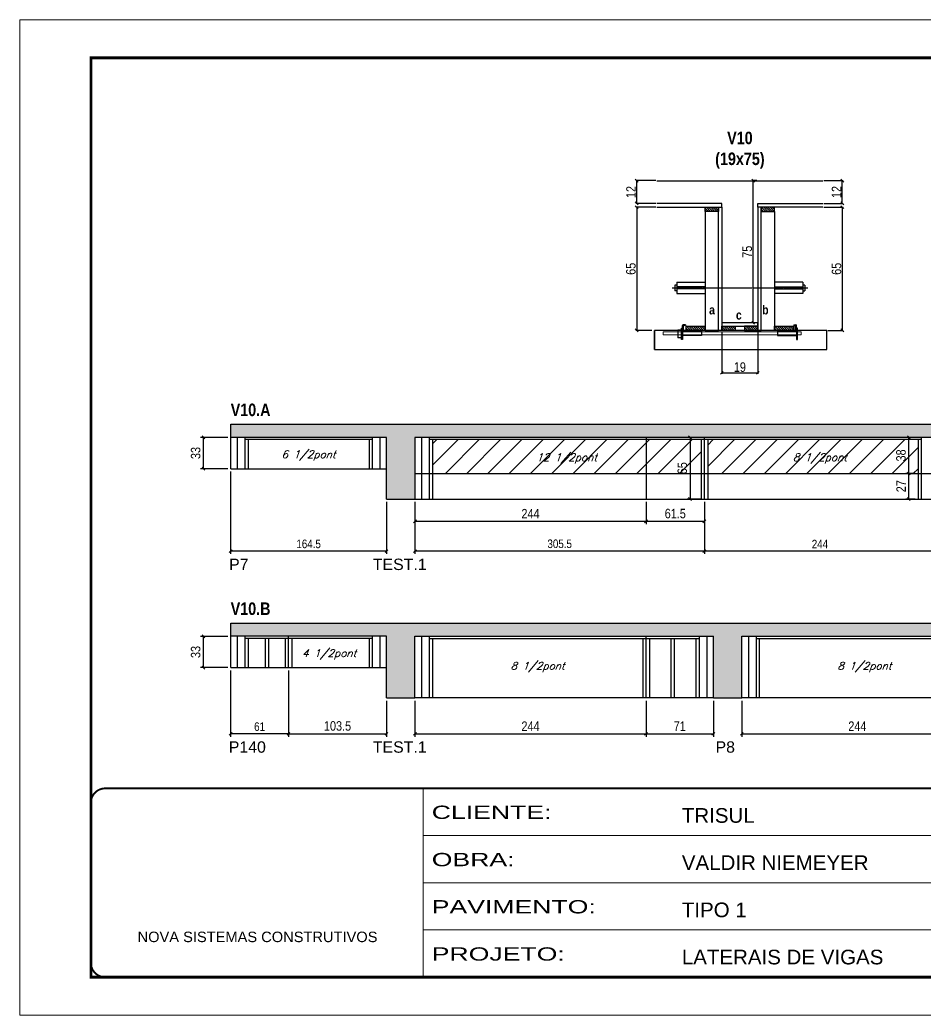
# Model space of a CAD drawing. Extents: x 3330 to 22105, y 1197 to 30204.
# Drawn here: x 3330 to 4285, y 25317 to 26367 of the extents above; entities that cross this region are included whole.
import ezdxf

# ---------------------------------------------------------------- set-up
doc = ezdxf.new("R2010")
doc.units = 0
for name, pattern in [('CONTINUO', [0]), ('DASHED', [0.75, 0.5, -0.25]), ('HIDDEN', [0.375, 0.25, -0.125])]:
    doc.linetypes.add(name, pattern=pattern)
for name, color, linetype in [('5', 5, 'Continuous'), ('barrote', 251, 'Continuous'), ('COTA', 241, 'Continuous'), ('detalhes', 4, 'Continuous'), ('NOMENCLATURA', 7, 'Continuous'), ('Painéis', 200, 'Continuous'), ('presilha', 1, 'Continuous'), ('SARR_2.2x10', 60, 'Continuous'), ('SARR_2.2x7', 40, 'Continuous'), ('SARR_3.5x7', 81, 'Continuous'), ('TENSOR', 3, 'Continuous'), ('texto', 7, 'Continuous')]:
    doc.layers.add(name, color=color, linetype=linetype)
for name, color, linetype, lineweight in [('CONCRETO', 251, 'Continuous', 25), ('Folhas', 255, 'Continuous', 9), ('Hachura', 251, 'Continuous', 9), ('SARRAFO DE PRESSAO', 251, 'DASHED', 9), ('SCO-___-LAJ', 2, 'Continuous', 0)]:
    doc.layers.add(name, color=color, linetype=linetype, lineweight=lineweight)
doc.styles.add('ARIAL', font='arial.ttf')
doc.styles.add('COTA TECNICA', font='techl___.ttf', dxfattribs={"height": 10})
doc.styles.add('COTA TECNICA 2X', font='techl___.ttf', dxfattribs={"height": 10})
doc.styles.add('COTA TECNICA-50', font='techl___.ttf', dxfattribs={"height": 9})
doc.styles.add('Romans', font='romans.shx')
doc.styles.get("Standard").update_dxf_attribs({"font": 'arial.ttf'})
doc.styles.add('TECNICA', font='techb___.ttf', dxfattribs={"height": 10})
doc.styles.add('Tecnologia', font='')
doc.styles.get('Tecnologia').set_extended_font_data('Forgotten Futurist')
doc.dimstyles.new('COTA PAINEL-50', dxfattribs={"dimtxt": 9, "dimasz": 3, "dimexe": 3, "dimexo": 3, "dimgap": 3, "dimtad": 1, "dimdec": 1, "dimzin": 12, "dimdsep": 46, "dimtxsty": 'COTA TECNICA-50', "dimblk1": 'OBLIQUE', "dimblk2": 'OBLIQUE', "dimsah": 1, "dimcen": 0.9, "dimclrd": 4, "dimclre": 4, "dimclrt": 240, "dimadec": 1, "dimazin": 3, "dimtfac": 1, "dimtdec": 1, "dimtmove": 0, "dimatfit": 3, "dimfxl": 1, "dimtolj": 1, "dimtzin": 12, "dimarcsym": 0})
doc.dimstyles.new('PAINEL', dxfattribs={"dimtxt": 10, "dimasz": 3, "dimexe": 3, "dimexo": 3, "dimgap": 3, "dimtad": 1, "dimdec": 1, "dimzin": 12, "dimdsep": 46, "dimtxsty": 'COTA TECNICA', "dimblk1": 'OBLIQUE', "dimblk2": 'OBLIQUE', "dimsah": 1, "dimcen": 0.9, "dimclrd": 4, "dimclre": 4, "dimclrt": 240, "dimadec": 1, "dimazin": 3, "dimtfac": 1, "dimtdec": 1, "dimtmove": 0, "dimatfit": 3, "dimfxl": 1, "dimtolj": 1, "dimtzin": 12, "dimarcsym": 0})
doc.dimstyles.new('SECAO', dxfattribs={"dimscale": 0.333333, "dimtxt": 5, "dimasz": 9, "dimexe": 3, "dimexo": 3, "dimgap": 3, "dimtad": 1, "dimdec": 1, "dimlfac": 0.5, "dimzin": 12, "dimdsep": 46, "dimtxsty": 'COTA TECNICA 2X', "dimblk1": 'OBLIQUE', "dimblk2": 'OBLIQUE', "dimsah": 1, "dimcen": 0.9, "dimclrd": 4, "dimclre": 4, "dimclrt": 240, "dimadec": 1, "dimazin": 3, "dimtfac": 1, "dimtdec": 1, "dimtmove": 0, "dimatfit": 3, "dimfxl": 1, "dimtolj": 1, "dimtzin": 12, "dimarcsym": 0})
pattern_1 = [(50, (-125691.2733, -5427.082), (5.46554007, -0.47817257), [0.5715, -6.2865]), (355, (-125691.273, -5427.082), (-1.05730264, 5.73170536), [0.4572, -5.02921753]), (100.4514447, (-125690.818, -5427.122), (4.40823741, 5.25353256), [0.48570026, -5.34270734]), (46.1842, (-125691.273, -5425.558), (8.13237123, -1.26126984), [0.85725, -9.42975]), (96.6355576, (-125690.5956, -5425.663), (7.122124, 7.42278374), [0.7285507, -8.01406824]), (351.184151, (-125691.273, -5425.558), (7.122124, 7.42278374), [0.685799, -7.54379196]), (21, (-125690.5113, -5425.939), (4.54843174, -3.06795595), [0.5715, -6.2865]), (326, (-125690.511, -5425.939), (1.85406085, 5.52563898), [0.4572, -5.0292]), (71.451445, (-125690.132, -5426.195), (6.40249258, 2.45768307), [0.48570026, -5.34269813]), (37.5, (-125691.2733, -5427.0821), (0.092658098, 2.536651166), [0, -4.96824, 0, -5.1054, 0, -5.04825]), (7.5, (-125691.2733, -5427.0821), (2.004589875, 3.005417245), [0, -2.91084, 0, -4.85394, 0, -1.92405]), (327.5, (-125692.9725, -5427.0821), (4.067717855, -0.17186232), [0, -1.905, 0, -5.9436, 0, -7.8867]), (317.5, (-125693.7345, -5427.082), (4.44387544, 0.76279473), [0, -2.4765, 0, -3.94716, 0, -5.6007])]

# ---------------------------------------------------------------- blocks, each defined once
blk = doc.blocks.new('9999999999')
at = {"color": 30, "linetype": 'CONTINUO'}
for p, q in [((98564.6, 34230.2), (98564.6, 34429.4)), ((98564.6, 34379.6), (99584, 34379.6)), ((98564.6, 34329.8), (99488, 34329.8)), ((98564.6, 34280), (99488, 34280))]:
    blk.add_line(p, q, dxfattribs=at)
at = {"color": 30, "linetype": 'CONTINUO', "const_width": 2}
blk.add_lwpolyline([(99584, 34230.2), (99584, 34414.4, 0.414214), (99569, 34429.4), (98229, 34429.4, 0.414214), (98214, 34414.4), (98214, 34245.2, 0.414214), (98229, 34230.2), (99584, 34230.2)], format="xyb", dxfattribs=at)
at = {"layer": 'Folhas'}
blk.add_lwpolyline([(98139, 34190.2), (99624, 34190.2), (99624, 35240.2), (98139, 35240.2)], close=True, dxfattribs=at)
at = {"layer": 'Folhas', "color": 30, "const_width": 3}
blk.add_lwpolyline([(98214, 34230.2), (99584, 34230.2), (99584, 35200.2), (98214, 35200.2)], close=True, dxfattribs=at)
at = {"color": 7, "linetype": 'Continuous', "ltscale": 5, "style": 'ARIAL'}
for s, height, p in [('TRISUL', 15.48, (98837.7, 34393.1)), ('VALDIR NIEMEYER', 15.483, (98837.7, 34343.3)), ('TIPO 1', 15.48, (98837.7, 34293.5)), ('NOVA SISTEMAS CONSTRUTIVOS', 11.059, (98263.2, 34267.2)), ('LATERAIS DE VIGAS', 15.483, (98837.7, 34243.7))]:
    blk.add_text(s, height=height, dxfattribs=at).set_placement(p)
at = {"layer": 'Folhas', "color": 7, "style": 'Tecnologia', "width": 1.5}
for s, p in [('CLIENTE:', (98573.7, 34397.2)), ('OBRA:', (98573.7, 34347.3)), ('PAVIMENTO:', (98573.7, 34297.5)), ('PROJETO:', (98573.7, 34247.7))]:
    blk.add_text(s, height=14, dxfattribs=at).set_placement(p)
blk = doc.blocks.new('PRESILHA METÁLICA 1')
at = {"layer": 'presilha'}
for p, q in [((7.5, 10.6), (7.5, 19.9)), ((12, 21), (8.6, 21)), ((9, 11.6), (9, 18.9)), ((12, 19.5), (9.6, 19.5)), ((12, 21), (12, 19.5)), ((0, 13), (6, 13)), ((0, 13), (0, 0)), ((6, 0), (0, 0)), ((6, 15.5), (7.5, 15.5)), ((6, -2.5), (6, 15.5)), ((6, 13), (6, 0)), ((7.5, 15.5), (7.5, -2.5)), ((37.5, 4.1), (7.5, 4.1)), ((37.5, 11), (9.6, 11)), ((37.5, 11), (37.5, 4.1)), ((7.5, -2.5), (6, -2.5))]:
    blk.add_line(p, q, dxfattribs=at)
for centre, radius, start, end in [((8.6, 19.9), 1.14, 90, 180), ((9.6, 18.9), 0.57, 90, 180), ((9.6, 11.6), 0.57, 180, 270)]:
    blk.add_arc(centre, radius, start, end, dxfattribs=at)
blk = doc.blocks.new('PRESILHA METÁLICA 2')
at = {"layer": 'presilha'}
for p, q in [((-5.2, 23.5), (-5.2, 22)), ((-5.2, 23.5), (-1.9, 23.5)), ((-5.2, 22), (-2.8, 22)), ((-2.2, 14.1), (-2.2, 21.4)), ((0.8, 18), (-0.8, 18)), ((-0.8, 18), (-0.8, 0)), ((-0.8, 14.6), (-0.8, 22.4)), ((0.8, 0), (0.8, 18)), ((-30.8, 13.5), (-30.8, 6.6)), ((-30.8, 13.5), (-2.8, 13.5)), ((-30.8, 6.6), (-0.8, 6.6)), ((-0.8, 0), (0.8, 0))]:
    blk.add_line(p, q, dxfattribs=at)
for centre, radius, start, end in [((-2.8, 21.4), 0.57, 0, 90), ((-1.9, 22.4), 1.14, 0, 90), ((-2.8, 14.1), 0.57, 270, 0)]:
    blk.add_arc(centre, radius, start, end, dxfattribs=at)
blk = doc.blocks.new('_Oblique')
at = {"color": 0, "linetype": 'ByBlock', "lineweight": -2}
blk.add_line((-0.5, -0.5), (0.5, 0.5), dxfattribs=at)
blk = doc.blocks.new('*D1922')
at = {"layer": 'COTA', "color": 4, "lineweight": -2, "transparency": 16777216}
for p, q in [((4178.4, 26169.8), (4198.8, 26169.8)), ((4197.8, 26169.8), (4197.8, 26039.8)), ((4182.5, 26039.8), (4198.8, 26039.8))]:
    blk.add_line(p, q, dxfattribs=at)
at = {"layer": 'Defpoints', "color": 0, "transparency": 16777216}
for p in [(4177.4, 26169.8), (4181.5, 26039.8), (4197.8, 26039.8)]:
    blk.add_point(p, dxfattribs=at)
at = {"layer": 'COTA', "color": 4, "lineweight": -2, "transparency": 16777216, "xscale": 3, "yscale": 3, "zscale": 3}
for p, rotation in [((4197.8, 26169.8), 90), ((4197.8, 26039.8), 270)]:
    blk.add_blockref('_Oblique', p, dxfattribs=dict(at, rotation=rotation))
at = {"layer": 'COTA', "color": 240, "transparency": 16777216, "insert": (4191.7, 26104.8), "char_height": 10, "attachment_point": 5, "rotation": 90, "style": 'COTA TECNICA 2X'}
blk.add_mtext('\\A1;65', dxfattribs=at)
blk = doc.blocks.new('*D1923')
at = {"layer": 'COTA', "color": 4, "lineweight": -2, "transparency": 16777216}
for p, q in [((4178.4, 26197.8), (4198.8, 26197.8)), ((4197.8, 26173.8), (4197.8, 26197.8)), ((4178.4, 26173.8), (4198.8, 26173.8))]:
    blk.add_line(p, q, dxfattribs=at)
at = {"layer": 'Defpoints', "color": 0, "transparency": 16777216}
for p in [(4177.4, 26197.8), (4197.8, 26197.8), (4177.4, 26173.8)]:
    blk.add_point(p, dxfattribs=at)
at = {"layer": 'COTA', "color": 4, "lineweight": -2, "transparency": 16777216, "xscale": 3, "yscale": 3, "zscale": 3}
for p, rotation in [((4197.8, 26197.8), 90), ((4197.8, 26173.8), 270)]:
    blk.add_blockref('_Oblique', p, dxfattribs=dict(at, rotation=rotation))
at = {"layer": 'COTA', "color": 240, "transparency": 16777216, "insert": (4191.7, 26185.8), "char_height": 10, "attachment_point": 5, "rotation": 90, "style": 'COTA TECNICA 2X'}
blk.add_mtext('\\A1;12', dxfattribs=at)
blk = doc.blocks.new('*D1924')
at = {"layer": 'COTA', "color": 4, "lineweight": -2, "transparency": 16777216}
for p, q in [((4001, 26169.8), (3979.8, 26169.8)), ((3980.8, 26169.8), (3980.8, 26039.8)), ((3996.9, 26039.8), (3979.8, 26039.8))]:
    blk.add_line(p, q, dxfattribs=at)
at = {"layer": 'Defpoints', "color": 0, "transparency": 16777216}
for p in [(4002, 26169.8), (3980.8, 26039.8), (3997.9, 26039.8)]:
    blk.add_point(p, dxfattribs=at)
at = {"layer": 'COTA', "color": 4, "lineweight": -2, "transparency": 16777216, "xscale": 3, "yscale": 3, "zscale": 3}
for p, rotation in [((3980.8, 26169.8), 90), ((3980.8, 26039.8), 270)]:
    blk.add_blockref('_Oblique', p, dxfattribs=dict(at, rotation=rotation))
at = {"layer": 'COTA', "color": 240, "transparency": 16777216, "insert": (3974.7, 26104.8), "char_height": 10, "attachment_point": 5, "rotation": 90, "style": 'COTA TECNICA 2X'}
blk.add_mtext('\\A1;65', dxfattribs=at)
blk = doc.blocks.new('*D1925')
at = {"layer": 'COTA', "color": 4, "lineweight": -2, "transparency": 16777216}
for p, q in [((4107.7, 26197.8), (4102.7, 26197.8)), ((4103.7, 26047.8), (4103.7, 26197.8)), ((4107.7, 26047.8), (4102.7, 26047.8))]:
    blk.add_line(p, q, dxfattribs=at)
at = {"layer": 'Defpoints', "color": 0, "transparency": 16777216}
for p in [(4103.7, 26197.8), (4108.7, 26197.8), (4108.7, 26047.8)]:
    blk.add_point(p, dxfattribs=at)
at = {"layer": 'COTA', "color": 4, "lineweight": -2, "transparency": 16777216, "xscale": 3, "yscale": 3, "zscale": 3}
for p, rotation in [((4103.7, 26197.8), 90), ((4103.7, 26047.8), 270)]:
    blk.add_blockref('_Oblique', p, dxfattribs=dict(at, rotation=rotation))
at = {"layer": 'COTA', "color": 240, "transparency": 16777216, "insert": (4097.5, 26122.8), "char_height": 10, "attachment_point": 5, "rotation": 90, "style": 'COTA TECNICA 2X'}
blk.add_mtext('\\A1;75', dxfattribs=at)
blk = doc.blocks.new('*D1926')
at = {"layer": 'COTA', "color": 4, "lineweight": -2, "transparency": 16777216}
for p, q in [((4001, 26197.8), (3979.8, 26197.8)), ((3980.8, 26173.8), (3980.8, 26197.8)), ((4001, 26173.8), (3979.8, 26173.8))]:
    blk.add_line(p, q, dxfattribs=at)
at = {"layer": 'Defpoints', "color": 0, "transparency": 16777216}
for p in [(3980.8, 26197.8), (4002, 26197.8), (4002, 26173.8)]:
    blk.add_point(p, dxfattribs=at)
at = {"layer": 'COTA', "color": 4, "lineweight": -2, "transparency": 16777216, "xscale": 3, "yscale": 3, "zscale": 3}
for p, rotation in [((3980.8, 26197.8), 90), ((3980.8, 26173.8), 270)]:
    blk.add_blockref('_Oblique', p, dxfattribs=dict(at, rotation=rotation))
at = {"layer": 'COTA', "color": 240, "transparency": 16777216, "insert": (3974.8, 26185.8), "char_height": 10, "attachment_point": 5, "rotation": 90, "style": 'COTA TECNICA 2X'}
blk.add_mtext('\\A1;12', dxfattribs=at)
blk = doc.blocks.new('*D1927')
at = {"layer": 'COTA', "color": 4, "lineweight": -2, "transparency": 16777216}
for p, q in [((4070.7, 26038.8), (4070.7, 25994)), ((4108.7, 26038.8), (4108.7, 25994)), ((4070.7, 25995), (4108.7, 25995))]:
    blk.add_line(p, q, dxfattribs=at)
at = {"layer": 'Defpoints', "color": 0, "transparency": 16777216}
for p in [(4070.7, 26039.8), (4108.7, 26039.8), (4108.7, 25995)]:
    blk.add_point(p, dxfattribs=at)
at = {"layer": 'COTA', "color": 4, "lineweight": -2, "transparency": 16777216, "xscale": 3, "yscale": 3, "zscale": 3, "rotation": 180}
blk.add_blockref('_Oblique', (4070.7, 25995), dxfattribs=at)
at = {"layer": 'COTA', "color": 4, "lineweight": -2, "transparency": 16777216, "xscale": 3, "yscale": 3, "zscale": 3}
blk.add_blockref('_Oblique', (4108.7, 25995), dxfattribs=at)
at = {"layer": 'COTA', "color": 240, "transparency": 16777216, "insert": (4089.7, 26001), "char_height": 10, "attachment_point": 5, "style": 'COTA TECNICA 2X'}
blk.add_mtext('\\A1;19', dxfattribs=at)
blk = doc.blocks.new('*D1928')
at = {"layer": 'COTA', "color": 4, "linetype": 'ByBlock', "lineweight": -2, "transparency": 16777216}
for p, q in [((3552.2, 25890.9), (3552.2, 25803.9)), ((3716.7, 25858.9), (3716.7, 25803.9)), ((3716.7, 25806.9), (3552.2, 25806.9))]:
    blk.add_line(p, q, dxfattribs=at)
at = {"layer": 'Defpoints', "color": 0, "linetype": 'ByBlock', "transparency": 16777216}
for p in [(3552.2, 25893.9), (3716.7, 25861.9), (3552.2, 25806.9)]:
    blk.add_point(p, dxfattribs=at)
at = {"layer": 'COTA', "color": 4, "linetype": 'ByBlock', "lineweight": -2, "transparency": 16777216, "xscale": 3, "yscale": 3, "zscale": 3, "rotation": 180}
blk.add_blockref('_Oblique', (3552.2, 25806.9), dxfattribs=at)
at = {"layer": 'COTA', "color": 4, "linetype": 'ByBlock', "lineweight": -2, "transparency": 16777216, "xscale": 3, "yscale": 3, "zscale": 3}
blk.add_blockref('_Oblique', (3716.7, 25806.9), dxfattribs=at)
at = {"layer": 'COTA', "color": 240, "linetype": 'ByBlock', "transparency": 16777216, "insert": (3634.5, 25814.5), "char_height": 9, "attachment_point": 5, "style": 'COTA TECNICA-50'}
blk.add_mtext('\\A1;164.5', dxfattribs=at)
blk = doc.blocks.new('*D1929')
at = {"layer": 'COTA', "color": 4, "linetype": 'ByBlock', "lineweight": -2, "transparency": 16777216}
for p, q in [((3549.2, 25926.9), (3520.5, 25926.9)), ((3523.5, 25893.9), (3523.5, 25926.9)), ((3549.2, 25893.9), (3520.5, 25893.9))]:
    blk.add_line(p, q, dxfattribs=at)
at = {"layer": 'Defpoints', "color": 0, "linetype": 'ByBlock', "transparency": 16777216}
for p in [(3523.5, 25926.9), (3552.2, 25926.9), (3552.2, 25893.9)]:
    blk.add_point(p, dxfattribs=at)
at = {"layer": 'COTA', "color": 4, "linetype": 'ByBlock', "lineweight": -2, "transparency": 16777216, "xscale": 3, "yscale": 3, "zscale": 3}
for p, rotation in [((3523.5, 25926.9), 90), ((3523.5, 25893.9), 270)]:
    blk.add_blockref('_Oblique', p, dxfattribs=dict(at, rotation=rotation))
at = {"layer": 'COTA', "color": 240, "linetype": 'ByBlock', "transparency": 16777216, "insert": (3515.3, 25910.4), "char_height": 10, "attachment_point": 5, "rotation": 90, "style": 'COTA TECNICA'}
blk.add_mtext('\\A1;33', dxfattribs=at)
blk = doc.blocks.new('*D1930')
at = {"layer": 'COTA', "color": 4, "linetype": 'ByBlock', "lineweight": -2, "transparency": 16777216}
for p, q in [((4052.2, 25858.9), (4052.2, 25803.9)), ((4296.2, 25858.9), (4296.2, 25803.9)), ((4296.2, 25806.9), (4052.2, 25806.9))]:
    blk.add_line(p, q, dxfattribs=at)
at = {"layer": 'Defpoints', "color": 0, "linetype": 'ByBlock', "transparency": 16777216}
for p in [(4052.2, 25861.9), (4296.2, 25861.9), (4052.2, 25806.9)]:
    blk.add_point(p, dxfattribs=at)
at = {"layer": 'COTA', "color": 4, "linetype": 'ByBlock', "lineweight": -2, "transparency": 16777216, "xscale": 3, "yscale": 3, "zscale": 3, "rotation": 180}
blk.add_blockref('_Oblique', (4052.2, 25806.9), dxfattribs=at)
at = {"layer": 'COTA', "color": 4, "linetype": 'ByBlock', "lineweight": -2, "transparency": 16777216, "xscale": 3, "yscale": 3, "zscale": 3}
blk.add_blockref('_Oblique', (4296.2, 25806.9), dxfattribs=at)
at = {"layer": 'COTA', "color": 240, "linetype": 'ByBlock', "transparency": 16777216, "insert": (4174.2, 25814.4), "char_height": 9, "attachment_point": 5, "style": 'COTA TECNICA-50'}
blk.add_mtext('\\A1;244', dxfattribs=at)
blk = doc.blocks.new('*D1931')
at = {"layer": 'COTA', "color": 4, "linetype": 'ByBlock', "lineweight": -2, "transparency": 16777216}
for p, q in [((3746.7, 25858.9), (3746.7, 25803.9)), ((4052.2, 25858.9), (4052.2, 25803.9)), ((4052.2, 25806.9), (3746.7, 25806.9))]:
    blk.add_line(p, q, dxfattribs=at)
at = {"layer": 'Defpoints', "color": 0, "linetype": 'ByBlock', "transparency": 16777216}
for p in [(3746.7, 25861.9), (4052.2, 25861.9), (3746.7, 25806.9)]:
    blk.add_point(p, dxfattribs=at)
at = {"layer": 'COTA', "color": 4, "linetype": 'ByBlock', "lineweight": -2, "transparency": 16777216, "xscale": 3, "yscale": 3, "zscale": 3, "rotation": 180}
blk.add_blockref('_Oblique', (3746.7, 25806.9), dxfattribs=at)
at = {"layer": 'COTA', "color": 4, "linetype": 'ByBlock', "lineweight": -2, "transparency": 16777216, "xscale": 3, "yscale": 3, "zscale": 3}
blk.add_blockref('_Oblique', (4052.2, 25806.9), dxfattribs=at)
at = {"layer": 'COTA', "color": 240, "linetype": 'ByBlock', "transparency": 16777216, "insert": (3899.5, 25814.6), "char_height": 9, "attachment_point": 5, "style": 'COTA TECNICA-50'}
blk.add_mtext('\\A1;305.5', dxfattribs=at)
blk = doc.blocks.new('*D1939')
at = {"layer": 'COTA', "color": 4, "linetype": 'ByBlock', "lineweight": -2, "transparency": 16777216}
for p, q in [((4049.2, 25926.9), (4034.1, 25926.9)), ((4037.1, 25926.9), (4037.1, 25861.9)), ((4049.2, 25861.9), (4034.1, 25861.9))]:
    blk.add_line(p, q, dxfattribs=at)
at = {"layer": 'Defpoints', "color": 0, "linetype": 'ByBlock', "transparency": 16777216}
for p in [(4052.2, 25926.9), (4037.1, 25861.9), (4052.2, 25861.9)]:
    blk.add_point(p, dxfattribs=at)
at = {"layer": 'COTA', "color": 4, "linetype": 'ByBlock', "lineweight": -2, "transparency": 16777216, "xscale": 3, "yscale": 3, "zscale": 3}
for p, rotation in [((4037.1, 25926.9), 90), ((4037.1, 25861.9), 270)]:
    blk.add_blockref('_Oblique', p, dxfattribs=dict(at, rotation=rotation))
at = {"layer": 'COTA', "color": 240, "linetype": 'ByBlock', "transparency": 16777216, "insert": (4029, 25894.4), "char_height": 10, "attachment_point": 5, "rotation": 90, "style": 'COTA TECNICA'}
blk.add_mtext('\\A1;65', dxfattribs=at)
blk = doc.blocks.new('*D1904')
at = {"layer": 'COTA', "color": 4, "linetype": 'ByBlock', "lineweight": -2, "transparency": 16777216}
for p, q in [((3552.2, 25681), (3552.2, 25611.1)), ((3613.2, 25681), (3613.2, 25611.1)), ((3613.2, 25614.1), (3552.2, 25614.1))]:
    blk.add_line(p, q, dxfattribs=at)
at = {"layer": 'Defpoints', "color": 0, "linetype": 'ByBlock', "transparency": 16777216}
for p in [(3552.2, 25684), (3613.2, 25684), (3552.2, 25614.1)]:
    blk.add_point(p, dxfattribs=at)
at = {"layer": 'COTA', "color": 4, "linetype": 'ByBlock', "lineweight": -2, "transparency": 16777216, "xscale": 3, "yscale": 3, "zscale": 3, "rotation": 180}
blk.add_blockref('_Oblique', (3552.2, 25614.1), dxfattribs=at)
at = {"layer": 'COTA', "color": 4, "linetype": 'ByBlock', "lineweight": -2, "transparency": 16777216, "xscale": 3, "yscale": 3, "zscale": 3}
blk.add_blockref('_Oblique', (3613.2, 25614.1), dxfattribs=at)
at = {"layer": 'COTA', "color": 240, "linetype": 'ByBlock', "transparency": 16777216, "insert": (3582.7, 25621.7), "char_height": 9, "attachment_point": 5, "style": 'COTA TECNICA-50'}
blk.add_mtext('\\A1;61', dxfattribs=at)
blk = doc.blocks.new('*D1905')
at = {"layer": 'COTA', "color": 4, "linetype": 'ByBlock', "lineweight": -2, "transparency": 16777216}
for p, q in [((3549.2, 25717), (3520.5, 25717)), ((3523.5, 25684), (3523.5, 25717)), ((3549.2, 25684), (3520.5, 25684))]:
    blk.add_line(p, q, dxfattribs=at)
at = {"layer": 'Defpoints', "color": 0, "linetype": 'ByBlock', "transparency": 16777216}
for p in [(3523.5, 25717), (3552.2, 25717), (3552.2, 25684)]:
    blk.add_point(p, dxfattribs=at)
at = {"layer": 'COTA', "color": 4, "linetype": 'ByBlock', "lineweight": -2, "transparency": 16777216, "xscale": 3, "yscale": 3, "zscale": 3}
for p, rotation in [((3523.5, 25717), 90), ((3523.5, 25684), 270)]:
    blk.add_blockref('_Oblique', p, dxfattribs=dict(at, rotation=rotation))
at = {"layer": 'COTA', "color": 240, "linetype": 'ByBlock', "transparency": 16777216, "insert": (3515.3, 25700.5), "char_height": 10, "attachment_point": 5, "rotation": 90, "style": 'COTA TECNICA'}
blk.add_mtext('\\A1;33', dxfattribs=at)
blk = doc.blocks.new('*D1906')
at = {"layer": 'COTA', "color": 4, "linetype": 'ByBlock', "lineweight": -2, "transparency": 16777216}
for p, q in [((3613.2, 25681), (3613.2, 25611.1)), ((3716.7, 25649), (3716.7, 25611.1)), ((3613.2, 25614.1), (3716.7, 25614.1))]:
    blk.add_line(p, q, dxfattribs=at)
at = {"layer": 'Defpoints', "color": 0, "linetype": 'ByBlock', "transparency": 16777216}
for p in [(3613.2, 25684), (3716.7, 25652), (3716.7, 25614.1)]:
    blk.add_point(p, dxfattribs=at)
at = {"layer": 'COTA', "color": 4, "linetype": 'ByBlock', "lineweight": -2, "transparency": 16777216, "xscale": 3, "yscale": 3, "zscale": 3, "rotation": 180}
blk.add_blockref('_Oblique', (3613.2, 25614.1), dxfattribs=at)
at = {"layer": 'COTA', "color": 4, "linetype": 'ByBlock', "lineweight": -2, "transparency": 16777216, "xscale": 3, "yscale": 3, "zscale": 3}
blk.add_blockref('_Oblique', (3716.7, 25614.1), dxfattribs=at)
at = {"layer": 'COTA', "color": 240, "linetype": 'ByBlock', "transparency": 16777216, "insert": (3665, 25622.4), "char_height": 10, "attachment_point": 5, "style": 'COTA TECNICA'}
blk.add_mtext('\\A1;103.5', dxfattribs=at)
blk = doc.blocks.new('*D1907')
at = {"layer": 'COTA', "color": 4, "linetype": 'ByBlock', "lineweight": -2, "transparency": 16777216}
for p, q in [((3746.7, 25649), (3746.7, 25611.1)), ((3990.7, 25649), (3990.7, 25611.1)), ((3746.7, 25614.1), (3990.7, 25614.1))]:
    blk.add_line(p, q, dxfattribs=at)
at = {"layer": 'Defpoints', "color": 0, "linetype": 'ByBlock', "transparency": 16777216}
for p in [(3746.7, 25652), (3990.7, 25652), (3990.7, 25614.1)]:
    blk.add_point(p, dxfattribs=at)
at = {"layer": 'COTA', "color": 4, "linetype": 'ByBlock', "lineweight": -2, "transparency": 16777216, "xscale": 3, "yscale": 3, "zscale": 3, "rotation": 180}
blk.add_blockref('_Oblique', (3746.7, 25614.1), dxfattribs=at)
at = {"layer": 'COTA', "color": 4, "linetype": 'ByBlock', "lineweight": -2, "transparency": 16777216, "xscale": 3, "yscale": 3, "zscale": 3}
blk.add_blockref('_Oblique', (3990.7, 25614.1), dxfattribs=at)
at = {"layer": 'COTA', "color": 240, "linetype": 'ByBlock', "transparency": 16777216, "insert": (3868.7, 25622.2), "char_height": 10, "attachment_point": 5, "style": 'COTA TECNICA'}
blk.add_mtext('\\A1;244', dxfattribs=at)
blk = doc.blocks.new('*D1908')
at = {"layer": 'COTA', "color": 4, "linetype": 'ByBlock', "lineweight": -2, "transparency": 16777216}
for p, q in [((3990.7, 25649), (3990.7, 25611.1)), ((4061.7, 25649), (4061.7, 25611.1)), ((3990.7, 25614.1), (4061.7, 25614.1))]:
    blk.add_line(p, q, dxfattribs=at)
at = {"layer": 'Defpoints', "color": 0, "linetype": 'ByBlock', "transparency": 16777216}
for p in [(3990.7, 25652), (4061.7, 25652), (4061.7, 25614.1)]:
    blk.add_point(p, dxfattribs=at)
at = {"layer": 'COTA', "color": 4, "linetype": 'ByBlock', "lineweight": -2, "transparency": 16777216, "xscale": 3, "yscale": 3, "zscale": 3, "rotation": 180}
blk.add_blockref('_Oblique', (3990.7, 25614.1), dxfattribs=at)
at = {"layer": 'COTA', "color": 4, "linetype": 'ByBlock', "lineweight": -2, "transparency": 16777216, "xscale": 3, "yscale": 3, "zscale": 3}
blk.add_blockref('_Oblique', (4061.7, 25614.1), dxfattribs=at)
at = {"layer": 'COTA', "color": 240, "linetype": 'ByBlock', "transparency": 16777216, "insert": (4026.2, 25622.2), "char_height": 10, "attachment_point": 5, "style": 'COTA TECNICA'}
blk.add_mtext('\\A1;71', dxfattribs=at)
blk = doc.blocks.new('*D1909')
at = {"layer": 'COTA', "color": 4, "linetype": 'ByBlock', "lineweight": -2, "transparency": 16777216}
for p, q in [((4091.7, 25649), (4091.7, 25611.1)), ((4335.7, 25649), (4335.7, 25611.1)), ((4091.7, 25614.1), (4335.7, 25614.1))]:
    blk.add_line(p, q, dxfattribs=at)
at = {"layer": 'Defpoints', "color": 0, "linetype": 'ByBlock', "transparency": 16777216}
for p in [(4091.7, 25652), (4335.7, 25652), (4335.7, 25614.1)]:
    blk.add_point(p, dxfattribs=at)
at = {"layer": 'COTA', "color": 4, "linetype": 'ByBlock', "lineweight": -2, "transparency": 16777216, "xscale": 3, "yscale": 3, "zscale": 3, "rotation": 180}
blk.add_blockref('_Oblique', (4091.7, 25614.1), dxfattribs=at)
at = {"layer": 'COTA', "color": 4, "linetype": 'ByBlock', "lineweight": -2, "transparency": 16777216, "xscale": 3, "yscale": 3, "zscale": 3}
blk.add_blockref('_Oblique', (4335.7, 25614.1), dxfattribs=at)
at = {"layer": 'COTA', "color": 240, "linetype": 'ByBlock', "transparency": 16777216, "insert": (4213.7, 25622.2), "char_height": 10, "attachment_point": 5, "style": 'COTA TECNICA'}
blk.add_mtext('\\A1;244', dxfattribs=at)
blk = doc.blocks.new('*D2985')
at = {"layer": 'COTA', "color": 4, "linetype": 'ByBlock', "lineweight": -2, "transparency": 16777216}
for p, q in [((3746.7, 25858.9), (3746.7, 25835.4)), ((3990.7, 25858.9), (3990.7, 25835.4)), ((3746.7, 25838.4), (3990.7, 25838.4))]:
    blk.add_line(p, q, dxfattribs=at)
at = {"layer": 'Defpoints', "color": 0, "linetype": 'ByBlock', "transparency": 16777216}
for p in [(3746.7, 25861.9), (3990.7, 25861.9), (3990.7, 25838.4)]:
    blk.add_point(p, dxfattribs=at)
at = {"layer": 'COTA', "color": 4, "linetype": 'ByBlock', "lineweight": -2, "transparency": 16777216, "xscale": 3, "yscale": 3, "zscale": 3, "rotation": 180}
blk.add_blockref('_Oblique', (3746.7, 25838.4), dxfattribs=at)
at = {"layer": 'COTA', "color": 4, "linetype": 'ByBlock', "lineweight": -2, "transparency": 16777216, "xscale": 3, "yscale": 3, "zscale": 3}
blk.add_blockref('_Oblique', (3990.7, 25838.4), dxfattribs=at)
at = {"layer": 'COTA', "color": 240, "linetype": 'ByBlock', "transparency": 16777216, "insert": (3868.7, 25846.4), "char_height": 10, "attachment_point": 5, "style": 'COTA TECNICA'}
blk.add_mtext('\\A1;244', dxfattribs=at)
blk = doc.blocks.new('*D2986')
at = {"layer": 'COTA', "color": 4, "linetype": 'ByBlock', "lineweight": -2, "transparency": 16777216}
for p, q in [((3990.7, 25858.9), (3990.7, 25835.4)), ((4052.2, 25858.9), (4052.2, 25835.4)), ((3990.7, 25838.4), (4052.2, 25838.4))]:
    blk.add_line(p, q, dxfattribs=at)
at = {"layer": 'Defpoints', "color": 0, "linetype": 'ByBlock', "transparency": 16777216}
for p in [(3990.7, 25861.9), (4052.2, 25861.9), (4052.2, 25838.4)]:
    blk.add_point(p, dxfattribs=at)
at = {"layer": 'COTA', "color": 4, "linetype": 'ByBlock', "lineweight": -2, "transparency": 16777216, "xscale": 3, "yscale": 3, "zscale": 3, "rotation": 180}
blk.add_blockref('_Oblique', (3990.7, 25838.4), dxfattribs=at)
at = {"layer": 'COTA', "color": 4, "linetype": 'ByBlock', "lineweight": -2, "transparency": 16777216, "xscale": 3, "yscale": 3, "zscale": 3}
blk.add_blockref('_Oblique', (4052.2, 25838.4), dxfattribs=at)
at = {"layer": 'COTA', "color": 240, "linetype": 'ByBlock', "transparency": 16777216, "insert": (4021.5, 25846.5), "char_height": 10, "attachment_point": 5, "style": 'COTA TECNICA'}
blk.add_mtext('\\A1;61.5', dxfattribs=at)
blk = doc.blocks.new('*D2987')
at = {"layer": 'COTA', "color": 4, "linetype": 'ByBlock', "lineweight": -2, "transparency": 16777216}
for p, q in [((4274.7, 25888.9), (4265, 25888.9)), ((4268, 25861.9), (4268, 25888.9)), ((4274.7, 25861.9), (4265, 25861.9))]:
    blk.add_line(p, q, dxfattribs=at)
at = {"layer": 'Defpoints', "color": 0, "linetype": 'ByBlock', "transparency": 16777216}
for p in [(4268, 25888.9), (4277.7, 25888.9), (4277.7, 25861.9)]:
    blk.add_point(p, dxfattribs=at)
at = {"layer": 'COTA', "color": 4, "linetype": 'ByBlock', "lineweight": -2, "transparency": 16777216, "xscale": 3, "yscale": 3, "zscale": 3}
for p, rotation in [((4268, 25888.9), 90), ((4268, 25861.9), 270)]:
    blk.add_blockref('_Oblique', p, dxfattribs=dict(at, rotation=rotation))
at = {"layer": 'COTA', "color": 240, "linetype": 'ByBlock', "transparency": 16777216, "insert": (4259.9, 25875.4), "char_height": 10, "attachment_point": 5, "rotation": 90, "style": 'COTA TECNICA'}
blk.add_mtext('\\A1;27', dxfattribs=at)
blk = doc.blocks.new('*D2988')
at = {"layer": 'COTA', "color": 4, "linetype": 'ByBlock', "lineweight": -2, "transparency": 16777216}
for p, q in [((4268, 25888.9), (4268, 25926.9)), ((4271, 25926.9), (4271, 25926.9)), ((4274.7, 25888.9), (4265, 25888.9))]:
    blk.add_line(p, q, dxfattribs=at)
at = {"layer": 'Defpoints', "color": 0, "linetype": 'ByBlock', "transparency": 16777216}
for p in [(4268, 25926.9), (4268, 25926.9), (4277.7, 25888.9)]:
    blk.add_point(p, dxfattribs=at)
at = {"layer": 'COTA', "color": 4, "linetype": 'ByBlock', "lineweight": -2, "transparency": 16777216, "xscale": 3, "yscale": 3, "zscale": 3}
for p, rotation in [((4268, 25926.9), 90), ((4268, 25888.9), 270)]:
    blk.add_blockref('_Oblique', p, dxfattribs=dict(at, rotation=rotation))
at = {"layer": 'COTA', "color": 240, "linetype": 'ByBlock', "transparency": 16777216, "insert": (4259.8, 25907.9), "char_height": 10, "attachment_point": 5, "rotation": 90, "style": 'COTA TECNICA'}
blk.add_mtext('\\A1;38', dxfattribs=at)

msp = doc.modelspace()

# ---------------------------------------------------------------- hatches: boundary and pattern name
at = {"layer": 'COTA', "linetype": 'ByBlock'}
h = msp.add_hatch(dxfattribs=at)
h.set_pattern_fill('AR-CONC', color=256, scale=0.03)
h.set_pattern_definition(pattern_1)
h.paths.add_polyline_path([(3746.73, 25926.86), (4462.73, 25926.86), (4608.73, 25926.86), (4608.73, 25940.86), (3552.23, 25940.86), (3552.23, 25926.86), (3716.73, 25926.86), (3716.73, 25893.86), (3716.73, 25861.86), (3746.73, 25861.86)])
h = msp.add_hatch(dxfattribs=at)
h.set_pattern_fill('AR-CONC', color=256, scale=0.03)
h.set_pattern_definition(pattern_1)
h.paths.add_polyline_path([(4091.73, 25717.04), (4460.73, 25717.04), (4590.23, 25717.04), (4590.23, 25731.04), (3552.23, 25731.04), (3552.23, 25717.04), (3716.73, 25717.04), (3716.73, 25684.04), (3716.73, 25652.04), (3746.73, 25652.04), (3746.73, 25717.04), (4061.73, 25717.04), (4061.73, 25652.04), (4091.73, 25652.04)])
at = {"layer": 'Hachura', "linetype": 'ByBlock'}
h = msp.add_hatch(dxfattribs=at)
h.set_pattern_fill('ANSI31', color=256, scale=5)
h.set_pattern_definition([(45, (-125691.273, -5427.082), (-11.2253202, 11.2253202), [])])
h.paths.add_polyline_path([(3765.23, 25924.66), (3765.23, 25888.86), (3990.73, 25888.86), (3990.73, 25924.66)])
h.paths.add_polyline_path([(4048.73, 25888.86), (4048.73, 25924.66), (3990.73, 25924.66), (3990.73, 25888.86)])
h.paths.add_polyline_path([(4277.73, 25888.86), (4277.73, 25924.66), (4055.73, 25924.66), (4055.73, 25888.86)])
at = {"layer": 'SARR_2.2x10'}
h = msp.add_hatch(dxfattribs=at)
h.set_pattern_fill('ANSI31', color=256, scale=0.5, angle=90)
h.set_pattern_definition([(135, (37226.6654, -97472.3926), (-1.122532015, -1.122532015), [])])
h.paths.add_polyline_path([(4033.13, 26044.18), (4033.13, 26039.78), (4053.13, 26039.78), (4053.13, 26044.18)])
h = msp.add_hatch(dxfattribs=at)
h.set_pattern_fill('ANSI31', color=256, scale=0.5, angle=90)
h.set_pattern_definition([(135, (37319.8654, -97472.3926), (-1.122532015, -1.122532015), [])])
h.paths.add_polyline_path([(4126.33, 26044.18), (4126.33, 26039.78), (4146.33, 26039.78), (4146.33, 26044.18)])
at = {"layer": 'SARR_2.2x7'}
h = msp.add_hatch(dxfattribs=at)
h.set_pattern_fill('ANSI31', color=256, scale=0.5, angle=90)
h.set_pattern_definition([(135, (37220.6654, -97346.7926), (-1.122532015, -1.122532015), [])])
h.paths.add_polyline_path([(4067.13, 26169.78), (4067.13, 26165.38), (4053.13, 26165.38), (4053.13, 26169.78)])
h = msp.add_hatch(dxfattribs=at)
h.set_pattern_fill('ANSI31', color=256, scale=0.5, angle=90)
h.set_pattern_definition([(135, (37240.6654, -97346.7926), (-1.122532015, -1.122532015), [])])
h.paths.add_polyline_path([(4112.33, 26169.78), (4112.33, 26165.38), (4126.33, 26165.38), (4126.33, 26169.78)])
h = msp.add_hatch(dxfattribs=at)
h.set_pattern_fill('ANSI31', color=256, scale=0.5, angle=90)
h.set_pattern_definition([(135, (37306.2654, -97472.3926), (-1.122532015, -1.122532015), [])])
h.paths.add_polyline_path([(4084.73, 26039.78), (4084.73, 26044.18), (4070.73, 26044.18), (4070.73, 26039.78)])
h = msp.add_hatch(dxfattribs=at)
h.set_pattern_fill('ANSI31', color=256, scale=0.5, angle=90)
h.set_pattern_definition([(135, (37244.2654, -97472.3926), (-1.122532015, -1.122532015), [])])
h.paths.add_polyline_path([(4094.73, 26039.78), (4094.73, 26044.18), (4108.73, 26044.18), (4108.73, 26039.78)])

# ---------------------------------------------------------------- linework, layer by layer
at = {"ltscale": 3}
for p, q in [((4021.13, 26087.63), (4021.13, 26081.63)), ((4023.13, 26087.63), (4021.13, 26087.63)), ((4023.13, 26090.63), (4023.13, 26078.63)), ((4023.13, 26090.63), (4053.13, 26090.63)), ((4053.13, 26085.63), (4023.13, 26085.63)), ((4053.13, 26083.63), (4023.13, 26083.63)), ((4156.33, 26090.63), (4126.33, 26090.63)), ((4126.33, 26085.63), (4156.33, 26085.63)), ((4126.33, 26083.63), (4156.33, 26083.63)), ((4156.33, 26090.63), (4156.33, 26078.63)), ((4158.33, 26087.63), (4156.33, 26087.63)), ((4158.33, 26087.63), (4158.33, 26081.63)), ((4023.13, 26081.63), (4021.13, 26081.63)), ((4023.13, 26078.63), (4053.13, 26078.63)), ((4156.33, 26078.63), (4126.33, 26078.63)), ((4156.33, 26081.63), (4158.33, 26081.63))]:
    msp.add_line(p, q, dxfattribs=at)
at = {"layer": 'barrote'}
msp.add_lwpolyline([(3999.67, 26019.78), (4181.59, 26019.78), (4181.59, 26039.78), (3999.67, 26039.78)], close=True, dxfattribs=at)
at = {"layer": 'CONCRETO', "linetype": 'Continuous'}
msp.add_line((4002.03, 26197.78), (4177.43, 26197.78), dxfattribs=at)
at = {"layer": 'COTA', "linetype": 'ByBlock'}
for p, q in [((3552.23, 25926.86), (3552.23, 25940.86)), ((3552.23, 25940.86), (4608.73, 25940.86)), ((3716.73, 25861.86), (3716.73, 25893.86)), ((3716.73, 25861.86), (3746.73, 25861.86)), ((3552.23, 25717.04), (3552.23, 25731.04)), ((3552.23, 25731.04), (4590.23, 25731.04)), ((3716.73, 25652.04), (3716.73, 25684.04)), ((3716.73, 25652.04), (3746.73, 25652.04)), ((4061.73, 25652.04), (4091.73, 25652.04))]:
    msp.add_line(p, q, dxfattribs=at)
at = {"layer": 'detalhes', "color": 250}
msp.add_line((3999.67, 26019.78), (3999.67, 26039.78), dxfattribs=at)
at = {"layer": 'Painéis', "linetype": 'Continuous'}
for p, q in [((3716.73, 25926.86), (3552.23, 25926.86)), ((3552.23, 25893.86), (3552.23, 25926.86)), ((3716.73, 25893.86), (3716.73, 25926.86)), ((3746.73, 25926.86), (3746.73, 25861.86)), ((4462.73, 25926.86), (3746.73, 25926.86)), ((3990.73, 25926.86), (3990.73, 25861.86)), ((4052.23, 25861.86), (4052.23, 25926.86)), ((3552.23, 25893.86), (3716.73, 25893.86)), ((3746.73, 25888.86), (4296.23, 25888.86)), ((3746.73, 25861.86), (4462.73, 25861.86)), ((3716.73, 25717.04), (3552.23, 25717.04)), ((3552.23, 25684.04), (3552.23, 25717.04)), ((3613.23, 25684.04), (3613.23, 25717.04)), ((3716.73, 25684.04), (3716.73, 25717.04)), ((3746.73, 25652.04), (3746.73, 25717.04)), ((3746.73, 25717.04), (4061.73, 25717.04)), ((3990.73, 25652.04), (3990.73, 25717.04)), ((4061.73, 25652.04), (4061.73, 25717.04)), ((4091.73, 25652.04), (4091.73, 25717.04)), ((4091.73, 25717.04), (4460.73, 25717.04)), ((3552.23, 25684.04), (3716.73, 25684.04)), ((4061.73, 25652.04), (3746.73, 25652.04)), ((4460.73, 25652.04), (4091.73, 25652.04))]:
    msp.add_line(p, q, dxfattribs=at)
at = {"layer": 'Painéis', "linetype": 'Continuous', "elevation": 0}
for points in [[(4002.03, 26169.78), (4070.73, 26169.78), (4070.73, 26173.78), (4002.03, 26173.78)], [(4177.43, 26169.78), (4108.73, 26169.78), (4108.73, 26173.78), (4177.43, 26173.78)]]:
    msp.add_lwpolyline(points, dxfattribs=at)
at = {"layer": 'Painéis', "linetype": 'Continuous'}
for points in [[(4067.13, 26039.78), (4067.13, 26169.78), (4070.73, 26169.78), (4070.73, 26039.78)], [(4112.33, 26039.78), (4112.33, 26169.78), (4108.73, 26169.78), (4108.73, 26039.78)], [(4108.73, 26047.78), (4070.73, 26047.78), (4070.73, 26044.18), (4108.73, 26044.18)]]:
    msp.add_lwpolyline(points, close=True, dxfattribs=at)
at = {"layer": 'SARR_2.2x10'}
for points in [[(4033.13, 26044.18), (4053.13, 26044.18), (4053.13, 26039.78), (4033.13, 26039.78)], [(4126.33, 26044.18), (4146.33, 26044.18), (4146.33, 26039.78), (4126.33, 26039.78)]]:
    msp.add_lwpolyline(points, close=True, dxfattribs=at)
at = {"layer": 'SARR_2.2x7', "linetype": 'Continuous'}
for p, q in [((3559.23, 25926.86), (3559.23, 25893.86)), ((3701.73, 25924.66), (3567.23, 25924.66)), ((3709.73, 25926.86), (3709.73, 25893.86)), ((3753.73, 25926.86), (3753.73, 25888.86)), ((4052.23, 25924.66), (3761.73, 25924.66)), ((4281.23, 25924.66), (4052.23, 25924.66)), ((3753.73, 25888.86), (3753.73, 25861.86)), ((3559.23, 25717.04), (3559.23, 25684.04)), ((3613.23, 25714.84), (3567.23, 25714.84)), ((3701.73, 25714.84), (3613.23, 25714.84)), ((3709.73, 25717.04), (3709.73, 25684.04)), ((3753.73, 25717.04), (3753.73, 25652.04)), ((3761.73, 25714.84), (3990.73, 25714.84)), ((3990.73, 25714.84), (4046.73, 25714.84)), ((4054.73, 25717.04), (4054.73, 25652.04)), ((4098.73, 25717.04), (4098.73, 25652.04)), ((4106.73, 25714.84), (4335.73, 25714.84))]:
    msp.add_line(p, q, dxfattribs=at)
at = {"layer": 'SARR_2.2x7', "elevation": 0}
for points in [[(4053.13, 26169.78), (4067.13, 26169.78), (4067.13, 26165.38), (4053.13, 26165.38)], [(4126.33, 26169.78), (4112.33, 26169.78), (4112.33, 26165.38), (4126.33, 26165.38)]]:
    msp.add_lwpolyline(points, close=True, dxfattribs=at)
at = {"layer": 'SARR_2.2x7'}
for points in [[(4070.73, 26044.18), (4084.73, 26044.18), (4084.73, 26039.78), (4070.73, 26039.78)], [(4108.73, 26044.18), (4094.73, 26044.18), (4094.73, 26039.78), (4108.73, 26039.78)]]:
    msp.add_lwpolyline(points, close=True, dxfattribs=at)
at = {"layer": 'SARR_3.5x7'}
for p, q in [((3567.23, 25926.86), (3567.23, 25893.86)), ((3570.73, 25924.66), (3570.73, 25893.86)), ((3698.23, 25924.66), (3698.23, 25893.86)), ((3701.73, 25926.86), (3701.73, 25893.86)), ((3761.73, 25926.86), (3761.73, 25861.86)), ((3765.23, 25924.66), (3765.23, 25861.86)), ((4048.73, 25924.66), (4048.73, 25861.86)), ((4055.73, 25924.66), (4055.73, 25861.86)), ((4277.73, 25924.66), (4277.73, 25861.86)), ((4281.23, 25926.86), (4281.23, 25861.86)), ((3567.23, 25717.04), (3567.23, 25684.04)), ((3570.73, 25714.84), (3570.73, 25684.04)), ((3588.64, 25714.84), (3588.64, 25684.04)), ((3592.14, 25714.84), (3592.14, 25684.04)), ((3609.73, 25714.84), (3609.73, 25684.04)), ((3616.73, 25714.84), (3616.73, 25684.04)), ((3698.23, 25714.84), (3698.23, 25684.04)), ((3701.73, 25717.04), (3701.73, 25684.04)), ((3761.73, 25717.04), (3761.73, 25652.04)), ((3765.23, 25714.84), (3765.23, 25652.04)), ((3987.23, 25714.84), (3987.23, 25652.04)), ((3994.23, 25714.84), (3994.23, 25652.04)), ((4016.94, 25714.84), (4016.94, 25652.04)), ((4020.44, 25714.84), (4020.44, 25652.04)), ((4043.23, 25714.84), (4043.23, 25652.04)), ((4046.73, 25717.04), (4046.73, 25652.04)), ((4106.73, 25717.04), (4106.73, 25652.04)), ((4110.23, 25714.84), (4110.23, 25652.04))]:
    msp.add_line(p, q, dxfattribs=at)
for points in [[(4067.13, 26165.38), (4053.13, 26165.38), (4053.13, 26039.78), (4067.13, 26039.78)], [(4112.33, 26165.38), (4126.33, 26165.38), (4126.33, 26039.78), (4112.33, 26039.78)]]:
    msp.add_lwpolyline(points, close=True, dxfattribs=at)
at = {"layer": 'SCO-___-LAJ', "color": 1}
msp.add_lwpolyline([(4008.67, 26038.44), (4154.44, 26038.44), (4154.44, 26035.24), (4008.67, 26035.24)], close=True, dxfattribs=at)
at = {"layer": 'TENSOR', "linetype": 'HIDDEN', "ltscale": 0.5}
msp.add_line((4018.13, 26084.63), (4161.63, 26084.63), dxfattribs=at)

# ---------------------------------------------------------------- block references
at = {"layer": 'presilha', "xscale": 0.6666666666666666, "yscale": 0.6666666666666666, "zscale": 0.6666666666666666}
for name, p in [('PRESILHA METÁLICA 1', (4024.26, 26031.81)), ('PRESILHA METÁLICA 2', (4150.01, 26030.14))]:
    msp.add_blockref(name, p, dxfattribs=at)
at = {"layer": 'SARRAFO DE PRESSAO', "color": 6, "linetype": 'ByBlock'}
msp.add_blockref('9999999999', (-94809.25, -8872.81), dxfattribs=at)

# ---------------------------------------------------------------- texts
at = {"layer": '5', "linetype": 'Continuous'}
for s, p in [('P7', (3550.56, 25786.98)), ('TEST.1', (3702.27, 25786.98)), ('P140', (3550.22, 25594.24)), ('TEST.1', (3702.27, 25594.24)), ('P8', (4064.04, 25594.24))]:
    msp.add_text(s, height=12, rotation=359.99996, dxfattribs=at).set_placement(p)
at = {"layer": 'detalhes', "style": 'TECNICA'}
for s, p in [('a', (4057.25, 26056.67)), ('b', (4113.23, 26056.66)), ('c', (4085.55, 26051.25))]:
    msp.add_text(s, height=9.6, dxfattribs=at).set_placement(p)
at = {"layer": 'NOMENCLATURA', "style": 'TECNICA'}
for s, p in [('V10.A', (3552.23, 25949.38)), ('V10.B', (3552.23, 25739.56))]:
    msp.add_text(s, height=13.2, dxfattribs=at).set_placement(p)
at = {"layer": 'NOMENCLATURA', "insert": (4089.73, 26249.47), "char_height": 13.2, "attachment_point": 2, "style": 'TECNICA'}
msp.add_mtext_dynamic_manual_height_columns('V10\\P(19x75)', width=300.2766, gutter_width=1, heights=[0], dxfattribs=at)
at = {"layer": 'texto', "color": 2, "char_height": 8, "attachment_point": 5, "style": 'Romans'}
for s, insert in [('{\\Q19;\\C256;6 1/2pont}', (3634.48, 25907.76)), ('{\\Q19;\\C256;12 1/2pont}', (3906.98, 25904.62)), ('{\\Q19;\\C256;8 1/2pont}', (4174.23, 25904.62)), ('{\\Q19;\\C256;4 1/2pont}', (3656.24, 25697.94)), ('{\\Q19;\\C256;8 1/2pont}', (3876.23, 25684.54)), ('{\\Q19;\\C256;8 1/2pont}', (4221.23, 25684.54))]:
    msp.add_mtext(s, dxfattribs=dict(at, insert=insert))

# ---------------------------------------------------------------- dimensions: what is measured, and where the dimension line sits
at = {"layer": 'COTA'}
for base, p1, p2, picture, middle in [((3980.81, 26197.78), (4002.03, 26173.78), (4002.03, 26197.78), '*D1926', (3974.75, 26185.78)), ((4103.65, 26197.78), (4108.73, 26047.78), (4108.73, 26197.78), '*D1925', (4097.54, 26122.78)), ((4197.77, 26197.78), (4177.43, 26173.78), (4177.43, 26197.78), '*D1923', (4191.72, 26185.78)), ((3980.81, 26039.78, 0), (4002.03, 26169.78), (3997.91, 26039.78, 0), '*D1924', (3974.7, 26104.78, 0)), ((4197.77, 26039.78, 0), (4177.43, 26169.78), (4181.54, 26039.78, 0), '*D1922', (4191.66, 26104.78, 0))]:
    dim = msp.add_linear_dim(base=base, p1=p1, p2=p2, angle=90, dimstyle='SECAO', dxfattribs=at)
    dim.commit()
    dim.dimension.update_dxf_attribs({"geometry": picture, "text_midpoint": middle})
dim = msp.add_linear_dim(base=(4108.73, 25994.95), p1=(4070.73, 26039.78), p2=(4108.73, 26039.78), dimstyle='SECAO', dxfattribs=at)
dim.commit()
dim.dimension.update_dxf_attribs({"geometry": '*D1927', "text_midpoint": (4089.73, 26001.04)})
at = {"layer": 'COTA', "linetype": 'ByBlock'}
for base, p1, p2, picture, middle in [((3523.5, 25926.86), (3552.23, 25893.86), (3552.23, 25926.86), '*D1929', (3515.28, 25910.36)), ((4037.13, 25861.86), (4052.23, 25926.86), (4052.23, 25861.86), '*D1939', (4029.02, 25894.36)), ((4268.01, 25888.86), (4277.73, 25861.86), (4277.73, 25888.86), '*D2987', (4259.94, 25875.36)), ((3523.5, 25717.04), (3552.23, 25684.04), (3552.23, 25717.04), '*D1905', (3515.28, 25700.54))]:
    dim = msp.add_linear_dim(base=base, p1=p1, p2=p2, angle=90, dimstyle='PAINEL', dxfattribs=at)
    dim.commit()
    dim.dimension.update_dxf_attribs({"geometry": picture, "text_midpoint": middle})
for base, p1, p2, angle, dimstyle, override, picture, middle in [((4268.01, 25926.86), (4277.73, 25888.86), (4268.01, 25926.86), 90, 'PAINEL', {"dimtmove": 1}, '*D2988', (4259.77, 25907.86)), ((3746.73, 25806.88), (4052.23, 25861.86), (3746.73, 25861.86), 180, 'COTA PAINEL-50', {"dimarcsym": 1}, '*D1931', (3899.48, 25814.57))]:
    dim = msp.add_linear_dim(base=base, p1=p1, p2=p2, angle=angle, dimstyle=dimstyle, override=override, dxfattribs=at)
    dim.commit()
    dim.dimension.update_dxf_attribs({"geometry": picture, "text_midpoint": middle})
for base, p1, p2, dimstyle, override, picture, middle in [((3552.23, 25806.88), (3716.73, 25861.86), (3552.23, 25893.86), 'COTA PAINEL-50', {"dimarcsym": 1}, '*D1928', (3634.48, 25814.47)), ((4052.23, 25838.37), (3990.73, 25861.86), (4052.23, 25861.86), 'PAINEL', {"dimtmove": 1}, '*D2986', (4021.48, 25846.48)), ((4052.23, 25806.88), (4296.23, 25861.86), (4052.23, 25861.86), 'COTA PAINEL-50', {"dimarcsym": 1}, '*D1930', (4174.23, 25814.44)), ((3552.23, 25614.13), (3613.23, 25684.04), (3552.23, 25684.04), 'COTA PAINEL-50', {"dimarcsym": 1}, '*D1904', (3582.73, 25621.73)), ((4061.73, 25614.13), (3990.73, 25652.04), (4061.73, 25652.04), 'PAINEL', {"dimtmove": 1}, '*D1908', (4026.23, 25622.21))]:
    dim = msp.add_linear_dim(base=base, p1=p1, p2=p2, dimstyle=dimstyle, override=override, dxfattribs=at)
    dim.commit()
    dim.dimension.update_dxf_attribs({"geometry": picture, "text_midpoint": middle})
for base, p1, p2, picture, middle in [((3990.73, 25838.37), (3746.73, 25861.86), (3990.73, 25861.86), '*D2985', (3868.73, 25846.44)), ((3716.73, 25614.13), (3613.23, 25684.04), (3716.73, 25652.04), '*D1906', (3664.98, 25622.35)), ((3990.73, 25614.13), (3746.73, 25652.04), (3990.73, 25652.04), '*D1907', (3868.73, 25622.21)), ((4335.73, 25614.13), (4091.73, 25652.04), (4335.73, 25652.04), '*D1909', (4213.73, 25622.21))]:
    dim = msp.add_linear_dim(base=base, p1=p1, p2=p2, dimstyle='PAINEL', dxfattribs=at)
    dim.commit()
    dim.dimension.update_dxf_attribs({"geometry": picture, "text_midpoint": middle})

doc.saveas('drawing.dxf')
